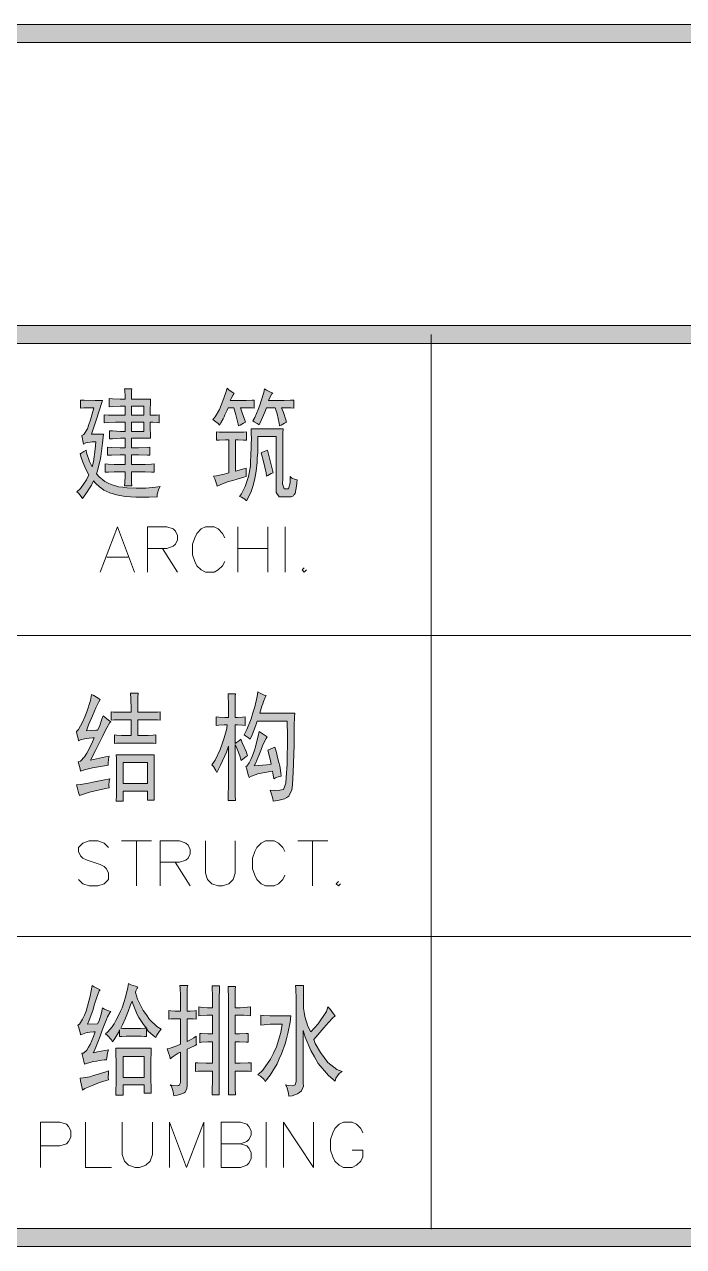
# Model space of a CAD drawing. Header units: millimetres. Extents: x 564 to 880, y 85 to 763.
# Drawn here: x 875.449 to 876.544, y 752.463 to 754.492 of the extents above; entities that cross this region are included whole.
import ezdxf

# ---------------------------------------------------------------- set-up
doc = ezdxf.new("R2010")
doc.units = ezdxf.units.MM

msp = doc.modelspace()

# ---------------------------------------------------------------- hatches: boundary and pattern name
h = msp.add_hatch(color=0)
h.dxf.hatch_style = 2
h.paths.add_polyline_path([(878.8734, 754.4916), (878.8734, 754.4616), (875.3864, 754.4616), (875.3864, 754.4916)])
h = msp.add_hatch(color=0)
h.dxf.hatch_style = 2
h.paths.add_polyline_path([(875.3763, 753.9621), (875.3763, 753.9918), (878.8734, 753.9918), (878.8734, 753.9621)])
h = msp.add_hatch(color=0)
h.dxf.hatch_style = 2
h.paths.add_polyline_path([(875.7975, 753.8798), (875.7957, 753.877), (875.7924, 753.8709), (875.7907, 753.8673), (875.8114, 753.8673), (875.8175, 753.8673), (875.8272, 753.8677), (875.8307, 753.868), (875.8307, 753.8548), (875.8279, 753.8551), (875.82, 753.8555), (875.815, 753.8555), (875.8078, 753.8555), (875.8107, 753.8469), (875.815, 753.8347), (875.8161, 753.8312), (875.8128, 753.8297), (875.8071, 753.8265), (875.8043, 753.8251), (875.8039, 753.8283), (875.8, 753.8437), (875.7967, 753.8555), (875.7874, 753.8555), (875.7857, 753.8512), (875.7821, 753.8437), (875.7806, 753.8401), (875.7789, 753.8369), (875.7753, 753.8301), (875.7731, 753.8265), (875.7706, 753.829), (875.7649, 753.8337), (875.762, 753.8358), (875.766, 753.8405), (875.7731, 753.8526), (875.776, 753.8598), (875.7785, 753.8669), (875.7835, 753.8809), (875.7857, 753.8877), (875.7892, 753.8848), (875.7953, 753.8809)])
h = msp.add_hatch(color=0)
h.dxf.hatch_style = 2
h.paths.add_polyline_path([(875.5785, 753.8673), (875.5774, 753.8641), (875.5685, 753.8362), (875.5606, 753.8115), (875.5803, 753.8115), (875.5785, 753.7965), (875.576, 753.7746), (875.5746, 753.7686), (875.5731, 753.7621), (875.5703, 753.7507), (875.5688, 753.7457), (875.5731, 753.7406), (875.5824, 753.7328), (875.5878, 753.7303), (875.5932, 753.7278), (875.6053, 753.7242), (875.6125, 753.7235), (875.6196, 753.7224), (875.6347, 753.7217), (875.6425, 753.7217), (875.6504, 753.722), (875.6665, 753.7235), (875.6744, 753.7245), (875.6722, 753.7206), (875.6697, 753.712), (875.6697, 753.7074), (875.6561, 753.7067), (875.634, 753.707), (875.625, 753.7077), (875.6164, 753.7081), (875.6021, 753.7106), (875.5964, 753.7124), (875.5907, 753.7142), (875.581, 753.7185), (875.5774, 753.7213), (875.5738, 753.7242), (875.567, 753.7303), (875.5635, 753.7338), (875.5602, 753.7267), (875.5509, 753.7124), (875.5452, 753.7049), (875.5434, 753.7081), (875.5388, 753.7135), (875.5359, 753.716), (875.542, 753.7213), (875.552, 753.7356), (875.556, 753.7442), (875.5534, 753.7489), (875.5492, 753.7575), (875.5474, 753.7614), (875.5459, 753.7653), (875.5427, 753.7743), (875.5413, 753.7793), (875.5427, 753.7796), (875.5477, 753.7825), (875.5513, 753.785), (875.552, 753.7804), (875.557, 753.7664), (875.5613, 753.7575), (875.5635, 753.7657), (875.5667, 753.7864), (875.5678, 753.799), (875.5613, 753.799), (875.5509, 753.7972), (875.547, 753.795), (875.5441, 753.8093), (875.5477, 753.8108), (875.5538, 753.8201), (875.556, 753.8276), (875.5585, 753.8355), (875.5624, 753.8494), (875.5642, 753.8555), (875.5585, 753.8555), (875.5474, 753.8551), (875.5424, 753.8548), (875.5424, 753.868), (875.5484, 753.8677), (875.5663, 753.8673)])
h = msp.add_hatch(color=0)
h.paths.add_polyline_path([(875.6161, 753.8698), (875.6161, 753.8748), (875.6157, 753.8834), (875.6153, 753.887), (875.6272, 753.887), (875.6268, 753.8834), (875.6268, 753.8748), (875.6268, 753.8698), (875.6583, 753.8698), (875.6583, 753.8648), (875.6579, 753.8516), (875.6579, 753.843), (875.6619, 753.843), (875.6694, 753.8433), (875.6726, 753.8437), (875.6726, 753.8304), (875.6697, 753.8308), (875.6622, 753.8312), (875.6579, 753.8312), (875.6579, 753.8226), (875.6583, 753.8093), (875.6583, 753.8047), (875.6268, 753.8047), (875.6268, 753.7889), (875.6382, 753.7889), (875.6533, 753.7893), (875.6572, 753.7897), (875.6572, 753.7764), (875.6536, 753.7768), (875.6382, 753.7771), (875.6268, 753.7771), (875.6268, 753.7614), (875.6443, 753.7614), (875.6497, 753.7614), (875.6601, 753.7618), (875.6647, 753.7621), (875.6647, 753.7482), (875.6601, 753.7485), (875.6497, 753.7489), (875.6443, 753.7489), (875.6268, 753.7489), (875.6268, 753.7421), (875.6268, 753.7306), (875.6272, 753.726), (875.6153, 753.726), (875.6157, 753.7306), (875.6161, 753.7421), (875.6161, 753.7489), (875.6025, 753.7489), (875.5982, 753.7489), (875.5885, 753.7485), (875.5831, 753.7482), (875.5831, 753.7621), (875.5882, 753.7618), (875.5982, 753.7614), (875.6032, 753.7614), (875.6161, 753.7614), (875.6161, 753.7771), (875.6078, 753.7771), (875.5935, 753.7768), (875.5871, 753.7764), (875.5871, 753.7897), (875.5935, 753.7893), (875.6082, 753.7889), (875.6161, 753.7889), (875.6161, 753.8047), (875.6085, 753.8047), (875.5953, 753.804), (875.5903, 753.8036), (875.5903, 753.8172), (875.5953, 753.8169), (875.6085, 753.8161), (875.6161, 753.8161), (875.6161, 753.8312), (875.6053, 753.8312), (875.6, 753.8312), (875.5885, 753.8308), (875.5817, 753.8304), (875.5817, 753.8437), (875.5885, 753.8433), (875.6, 753.843), (875.6053, 753.843), (875.6161, 753.843), (875.6161, 753.858), (875.6082, 753.858), (875.595, 753.8576), (875.5896, 753.8569), (875.5896, 753.8705), (875.595, 753.8702), (875.6082, 753.8698)])
h.paths.add_polyline_path([(875.6472, 753.8161), (875.6472, 753.8312), (875.6268, 753.8312), (875.6268, 753.8161)])
h.paths.add_polyline_path([(875.6472, 753.843), (875.6472, 753.858), (875.6268, 753.858), (875.6268, 753.843)])
h = msp.add_hatch(color=0)
h.dxf.hatch_style = 2
h.paths.add_polyline_path([(875.8386, 753.8272), (875.8357, 753.8294), (875.8307, 753.8322), (875.8286, 753.8337), (875.8314, 753.8394), (875.8372, 753.8526), (875.8397, 753.8598), (875.8422, 753.8669), (875.8465, 753.8805), (875.8479, 753.887), (875.8508, 753.8848), (875.8576, 753.8813), (875.8615, 753.8798), (875.8601, 753.8787), (875.8565, 753.8723), (875.8543, 753.8673), (875.8755, 753.8673), (875.8805, 753.8673), (875.8908, 753.8677), (875.8962, 753.868), (875.8962, 753.8548), (875.8919, 753.8551), (875.8819, 753.8555), (875.8762, 753.8555), (875.879, 753.8473), (875.8833, 753.8351), (875.8844, 753.8312), (875.8812, 753.8297), (875.8755, 753.8265), (875.8726, 753.8251), (875.8719, 753.8297), (875.8687, 753.8451), (875.8654, 753.8555), (875.8508, 753.8555), (875.8483, 753.8483), (875.8422, 753.8344)])
h = msp.add_hatch(color=0)
h.dxf.hatch_style = 2
h.paths.add_polyline_path([(875.8007, 753.8147), (875.805, 753.8147), (875.8136, 753.8151), (875.8179, 753.8154), (875.8179, 753.8015), (875.8128, 753.8018), (875.8039, 753.8022), (875.7996, 753.8022), (875.7996, 753.7503), (875.8171, 753.755), (875.8171, 753.7503), (875.8171, 753.7431), (875.8171, 753.741), (875.8132, 753.7399), (875.8021, 753.7367), (875.7953, 753.7346), (875.7882, 753.7328), (875.7753, 753.7281), (875.7692, 753.7253), (875.7681, 753.7292), (875.7653, 753.7374), (875.7631, 753.7417), (875.7681, 753.7424), (875.7806, 753.7453), (875.7885, 753.7471), (875.7885, 753.8022), (875.7828, 753.8022), (875.7724, 753.8018), (875.7678, 753.8015), (875.7678, 753.8154), (875.7724, 753.8151), (875.7817, 753.8147), (875.786, 753.8147)])
h = msp.add_hatch(color=0)
h.dxf.hatch_style = 2
h.paths.add_polyline_path([(875.8787, 753.8201), (875.8783, 753.8133), (875.878, 753.7993), (875.878, 753.7929), (875.878, 753.7378), (875.8776, 753.7292), (875.8805, 753.7206), (875.8833, 753.7206), (875.8855, 753.7206), (875.8876, 753.7206), (875.8901, 753.7306), (875.8901, 753.741), (875.8933, 753.7385), (875.8991, 753.736), (875.9019, 753.7356), (875.9009, 753.7253), (875.8984, 753.7131), (875.8969, 753.7113), (875.8959, 753.7092), (875.8919, 753.7074), (875.8891, 753.7074), (875.8769, 753.7074), (875.8719, 753.7074), (875.8672, 753.7145), (875.8672, 753.722), (875.8672, 753.8075), (875.8368, 753.8075), (875.8368, 753.7979), (875.8365, 753.7804), (875.8357, 753.7725), (875.8354, 753.7646), (875.834, 753.7503), (875.8329, 753.7442), (875.8318, 753.7378), (875.8289, 753.7263), (875.8272, 753.7213), (875.8257, 753.7163), (875.8207, 753.7059), (875.8179, 753.7009), (875.8153, 753.7034), (875.8093, 753.7067), (875.806, 753.7081), (875.8096, 753.7124), (875.8157, 753.7249), (875.8186, 753.7331), (875.8211, 753.7414), (875.8243, 753.7582), (875.8247, 753.7668), (875.825, 753.7753), (875.8257, 753.7904), (875.8257, 753.7965), (875.8261, 753.8025), (875.8257, 753.8143), (875.8257, 753.8201)])
h = msp.add_hatch(color=0)
h.dxf.hatch_style = 2
h.paths.add_polyline_path([(875.8622, 753.7471), (875.8586, 753.746), (875.8533, 753.7431), (875.8508, 753.7417), (875.8504, 753.7471), (875.8458, 753.7664), (875.8422, 753.7804), (875.8443, 753.7814), (875.8497, 753.7836), (875.8526, 753.785)])
h = msp.add_hatch(color=0)
h.dxf.hatch_style = 2
h.paths.add_polyline_path([(875.6261, 753.3499), (875.6261, 753.3564), (875.6257, 753.3721), (875.6254, 753.3814), (875.6379, 753.3814), (875.6375, 753.3743), (875.6372, 753.3585), (875.6372, 753.3499), (875.6543, 753.3499), (875.6597, 753.3499), (875.6701, 753.3503), (875.6747, 753.3507), (875.6747, 753.3367), (875.6701, 753.3371), (875.6601, 753.3374), (875.6547, 753.3374), (875.6372, 753.3374), (875.6372, 753.3113), (875.6508, 753.3113), (875.6547, 753.3113), (875.6629, 753.3117), (875.6672, 753.3124), (875.6672, 753.2981), (875.6636, 753.2984), (875.6551, 753.2988), (875.6501, 753.2988), (875.6161, 753.2988), (875.6111, 753.2988), (875.6021, 753.2984), (875.5985, 753.2981), (875.5985, 753.3124), (875.6021, 753.3117), (875.6103, 753.3113), (875.615, 753.3113), (875.6261, 753.3113), (875.6261, 753.3374), (875.6132, 753.3374), (875.6078, 753.3374), (875.5978, 753.3371), (875.5932, 753.3367), (875.5932, 753.3507), (875.5967, 753.3503), (875.6064, 753.3499), (875.6118, 753.3499)])
h = msp.add_hatch(color=0)
h.dxf.hatch_style = 2
h.paths.add_polyline_path([(875.8089, 753.2698), (875.8068, 753.2773), (875.8018, 753.2905), (875.7989, 753.2966), (875.7989, 753.2369), (875.7989, 753.2287), (875.7992, 753.2118), (875.7996, 753.2032), (875.7874, 753.2032), (875.7874, 753.2122), (875.7878, 753.229), (875.7878, 753.2369), (875.7878, 753.2934), (875.7846, 753.2837), (875.7749, 753.2619), (875.7685, 753.2501), (875.7667, 753.2533), (875.7628, 753.2598), (875.7602, 753.2626), (875.7656, 753.2705), (875.7742, 753.288), (875.7774, 753.2977), (875.781, 753.3074), (875.7849, 753.3227), (875.7857, 753.3288), (875.7806, 753.3288), (875.7717, 753.3285), (875.7674, 753.3278), (875.7674, 753.3421), (875.7717, 753.3417), (875.7821, 753.3414), (875.7878, 753.3414), (875.7878, 753.3592), (875.7878, 753.3653), (875.7874, 753.3757), (875.7874, 753.3804), (875.7996, 753.3804), (875.7992, 753.3764), (875.7989, 753.366), (875.7989, 753.3592), (875.7989, 753.3414), (875.8028, 753.3414), (875.8111, 753.3417), (875.8157, 753.3421), (875.8157, 753.3278), (875.8111, 753.3285), (875.8028, 753.3288), (875.7989, 753.3288), (875.7989, 753.2981), (875.8014, 753.2995), (875.806, 753.3031), (875.8086, 753.3052), (875.8114, 753.2981), (875.8171, 753.2845), (875.8196, 753.2777), (875.8171, 753.2762), (875.8118, 753.2723)])
h = msp.add_hatch(color=0)
h.dxf.hatch_style = 2
h.paths.add_polyline_path([(875.8504, 753.3775), (875.8486, 753.3746), (875.8461, 753.3678), (875.8447, 753.3639), (875.8433, 753.36), (875.8408, 753.3521), (875.8397, 753.3482), (875.898, 753.3482), (875.8976, 753.3424), (875.8969, 753.3278), (875.8969, 753.3192), (875.8969, 753.2952), (875.8955, 753.2505), (875.8944, 753.2297), (875.8933, 753.2211), (875.8883, 753.2104), (875.8848, 753.2083), (875.8812, 753.2061), (875.8697, 753.2032), (875.8622, 753.2022), (875.8615, 753.2068), (875.859, 753.2158), (875.8572, 753.2204), (875.8636, 753.2201), (875.873, 753.2204), (875.8762, 753.2211), (875.8794, 753.2219), (875.8833, 753.2322), (875.8837, 753.2415), (875.8851, 753.2637), (875.8858, 753.3102), (875.8855, 753.3349), (875.8354, 753.3349), (875.8329, 753.327), (875.8272, 753.3124), (875.8239, 753.3052), (875.8214, 753.3074), (875.8164, 753.3109), (875.8139, 753.3124), (875.8182, 753.321), (875.8257, 753.3392), (875.8286, 753.3492), (875.8314, 753.3589), (875.8354, 753.3761), (875.8368, 753.3836), (875.8404, 753.3814), (875.8472, 753.3782)])
h = msp.add_hatch(color=0)
h.dxf.hatch_style = 2
h.paths.add_polyline_path([(875.5749, 753.371), (875.5724, 753.3671), (875.5674, 753.3571), (875.5649, 753.3507), (875.562, 753.3442), (875.5556, 753.3288), (875.552, 753.3192), (875.5585, 753.3195), (875.5678, 753.3202), (875.5706, 753.3202), (875.5735, 753.3263), (875.5778, 753.3385), (875.5796, 753.3442), (875.5824, 753.3417), (875.5889, 753.3367), (875.5924, 753.3342), (875.591, 753.3328), (875.586, 753.3238), (875.5821, 753.317), (875.5785, 753.3099), (875.567, 753.2866), (875.5588, 753.2705), (875.5685, 753.2727), (875.5839, 753.2759), (875.5896, 753.277), (875.5885, 753.2727), (875.5878, 753.2651), (875.5878, 753.2619), (875.5853, 753.2616), (875.5756, 753.2601), (875.5688, 753.2587), (875.562, 753.2576), (875.5488, 753.2541), (875.5424, 753.2519), (875.5413, 753.2558), (875.5391, 753.2637), (875.5384, 753.2676), (875.542, 753.2687), (875.5488, 753.2759), (875.5524, 753.282), (875.556, 753.288), (875.562, 753.3009), (875.5649, 753.3074), (875.5628, 753.3074), (875.5567, 753.307), (875.5527, 753.3063), (875.5488, 753.3056), (875.542, 753.3041), (875.5388, 753.3027), (875.5381, 753.3066), (875.5363, 753.3142), (875.5356, 753.3177), (875.5388, 753.3213), (875.5456, 753.3335), (875.5492, 753.3421), (875.5527, 753.3507), (875.5588, 753.3696), (875.5606, 753.3796), (875.5642, 753.3775), (875.5713, 753.3732)])
h = msp.add_hatch(color=0)
h.dxf.hatch_style = 2
h.paths.add_polyline_path([(875.8608, 753.2519), (875.8576, 753.2515), (875.8483, 753.2498), (875.8422, 753.2487), (875.8365, 753.2476), (875.8261, 753.244), (875.8221, 753.2415), (875.8207, 753.2462), (875.8182, 753.2555), (875.8168, 753.2598), (875.8186, 753.2605), (875.8225, 753.2662), (875.825, 753.2716), (875.8272, 753.2766), (875.8311, 753.287), (875.8325, 753.2923), (875.834, 753.2973), (875.8372, 753.3102), (875.8386, 753.3177), (875.8422, 753.3156), (875.8486, 753.3113), (875.8522, 753.3092), (875.8504, 753.3066), (875.845, 753.2956), (875.8418, 753.2866), (875.8382, 753.278), (875.8329, 753.2651), (875.8307, 753.2612), (875.8372, 753.2616), (875.8515, 753.2626), (875.859, 753.2637), (875.8579, 753.2691), (875.8551, 753.2809), (875.8533, 753.287), (875.8651, 753.292), (875.8669, 753.2852), (875.8701, 753.2727), (875.8715, 753.2666), (875.873, 753.2609), (875.8751, 753.2494), (875.8755, 753.244), (875.8722, 753.2433), (875.8662, 753.2408), (875.8633, 753.2394), (875.8626, 753.2426), (875.8615, 753.249)])
h = msp.add_hatch(color=0)
h.paths.add_polyline_path([(875.6647, 753.2791), (875.6647, 753.2741), (875.6644, 753.2626), (875.6644, 753.2566), (875.6644, 753.2297), (875.6644, 753.2222), (875.6647, 753.2093), (875.6647, 753.204), (875.6533, 753.204), (875.6533, 753.219), (875.6132, 753.219), (875.6132, 753.2022), (875.6014, 753.2022), (875.6017, 753.2125), (875.6017, 753.2258), (875.6017, 753.229), (875.6017, 753.258), (875.6017, 753.2626), (875.6017, 753.2734), (875.6014, 753.2791)])
h.paths.add_polyline_path([(875.6533, 753.2315), (875.6533, 753.2666), (875.6132, 753.2666), (875.6132, 753.2315)])
h = msp.add_hatch(color=0)
h.dxf.hatch_style = 2
h.paths.add_polyline_path([(875.5907, 753.2394), (875.5899, 753.2358), (875.5892, 753.2283), (875.5896, 753.2244), (875.5839, 753.2233), (875.5713, 753.2204), (875.5642, 753.219), (875.557, 753.2172), (875.5452, 753.2136), (875.5402, 753.2118), (875.5388, 753.2168), (875.5366, 753.2258), (875.5356, 753.2297), (875.5416, 753.2301), (875.5527, 753.2315), (875.5577, 753.2326), (875.5628, 753.2337), (875.5792, 753.2369)])
h = msp.add_hatch(color=0)
h.dxf.hatch_style = 2
h.paths.add_polyline_path([(875.5749, 752.8891), (875.5731, 752.8873), (875.5685, 752.8752), (875.5653, 752.8651), (875.5624, 752.8551), (875.5567, 752.8387), (875.5538, 752.8319), (875.5706, 752.8326), (875.5731, 752.8376), (875.5771, 752.8512), (875.5789, 752.8594), (875.5821, 752.8573), (875.5889, 752.8544), (875.5924, 752.853), (875.5907, 752.8508), (875.5871, 752.8444), (875.5853, 752.8401), (875.5835, 752.8362), (875.5781, 752.8222), (875.5746, 752.8122), (875.571, 752.8025), (875.5653, 752.7886), (875.5631, 752.7846), (875.5703, 752.7861), (875.5828, 752.7882), (875.5885, 752.7896), (875.5871, 752.7846), (875.5856, 752.7764), (875.5853, 752.7728), (875.5817, 752.7728), (875.5735, 752.7721), (875.5685, 752.771), (875.5638, 752.77), (875.5538, 752.7675), (875.5488, 752.766), (875.5477, 752.7707), (875.5452, 752.7796), (875.5441, 752.7839), (875.547, 752.7839), (875.5527, 752.7889), (875.5552, 752.7939), (875.5581, 752.7986), (875.5635, 752.8115), (875.5667, 752.8193), (875.5635, 752.8193), (875.5574, 752.8186), (875.5542, 752.8183), (875.5509, 752.8176), (875.5452, 752.8158), (875.5424, 752.8147), (875.5416, 752.8183), (875.5391, 752.8261), (875.5377, 752.8304), (875.5402, 752.8319), (875.5456, 752.8405), (875.5488, 752.8472), (875.5517, 752.854), (875.5581, 752.8787), (875.5613, 752.8963), (875.5649, 752.8941), (875.5717, 752.8909)])
h = msp.add_hatch(color=0)
h.paths.add_polyline_path([(875.6372, 752.8938), (875.6361, 752.892), (875.634, 752.8873), (875.6332, 752.8845), (875.6368, 752.8734), (875.6461, 752.8551), (875.6515, 752.8476), (875.6565, 752.8401), (875.669, 752.8283), (875.6762, 752.824), (875.6733, 752.8208), (875.669, 752.814), (875.6672, 752.81), (875.6626, 752.8133), (875.6547, 752.8208), (875.6518, 752.8247), (875.6518, 752.8115), (875.6486, 752.8118), (875.6429, 752.8122), (875.64, 752.8122), (875.6214, 752.8122), (875.6178, 752.8122), (875.6107, 752.8118), (875.6071, 752.8115), (875.6071, 752.8226), (875.605, 752.8183), (875.5989, 752.8083), (875.595, 752.8029), (875.5928, 752.8068), (875.5871, 752.8133), (875.5835, 752.8161), (875.5874, 752.8193), (875.5946, 752.8276), (875.5978, 752.8329), (875.601, 752.8383), (875.6064, 752.8487), (875.6085, 752.8537), (875.6111, 752.8591), (875.6146, 752.8698), (875.6164, 752.8755), (875.6178, 752.8812), (875.6207, 752.893), (875.6218, 752.8995), (875.6257, 752.8977), (875.6332, 752.8952)])
h.paths.add_polyline_path([(875.6515, 752.8254), (875.6465, 752.8315), (875.639, 752.843), (875.6365, 752.8483), (875.634, 752.8537), (875.6297, 752.8648), (875.6279, 752.8701), (875.6254, 752.8644), (875.6211, 752.853), (875.6189, 752.8476), (875.6168, 752.8422), (875.6118, 752.8311), (875.6089, 752.8254), (875.6118, 752.8251), (875.6178, 752.8247), (875.6214, 752.8247), (875.639, 752.8247), (875.6418, 752.8251), (875.6483, 752.8254)])
h = msp.add_hatch(color=0)
h.dxf.hatch_style = 2
h.paths.add_polyline_path([(875.6862, 752.7911), (875.6912, 752.7922), (875.7023, 752.7961), (875.708, 752.7989), (875.708, 752.8412), (875.703, 752.8412), (875.6994, 752.8412), (875.6926, 752.8408), (875.689, 752.8405), (875.689, 752.8548), (875.6919, 752.8544), (875.6991, 752.8537), (875.703, 752.8537), (875.708, 752.8537), (875.708, 752.8752), (875.708, 752.8805), (875.7077, 752.8913), (875.7073, 752.8963), (875.7202, 752.8963), (875.7195, 752.892), (875.7191, 752.8812), (875.7191, 752.8752), (875.7191, 752.8537), (875.7245, 752.8537), (875.732, 752.8544), (875.7345, 752.8548), (875.7345, 752.8405), (875.7295, 752.8408), (875.722, 752.8412), (875.7191, 752.8412), (875.7191, 752.8036), (875.7227, 752.805), (875.7306, 752.8093), (875.7345, 752.8122), (875.7345, 752.8075), (875.7345, 752.8004), (875.7348, 752.7982), (875.7323, 752.7968), (875.7245, 752.7929), (875.7191, 752.7904), (875.7191, 752.7306), (875.7187, 752.7256), (875.7162, 752.7192), (875.7141, 752.7181), (875.7119, 752.717), (875.7034, 752.7145), (875.6973, 752.7134), (875.6962, 752.7199), (875.693, 752.7292), (875.6912, 752.7313), (875.6962, 752.7306), (875.703, 752.7299), (875.7044, 752.7303), (875.7059, 752.7306), (875.7077, 752.7335), (875.708, 752.736), (875.708, 752.7857), (875.7044, 752.7839), (875.6962, 752.7786), (875.6912, 752.7746), (875.6905, 752.7782), (875.688, 752.7864)])
h = msp.add_hatch(color=0)
h.dxf.hatch_style = 2
h.paths.add_polyline_path([(875.7613, 752.8701), (875.7613, 752.8795), (875.761, 752.892), (875.761, 752.8956), (875.7731, 752.8956), (875.7728, 752.8898), (875.7724, 752.8759), (875.7724, 752.8673), (875.7724, 752.7149), (875.761, 752.7149), (875.761, 752.7235), (875.7613, 752.7374), (875.7613, 752.7424), (875.7613, 752.7542), (875.752, 752.7542), (875.7377, 752.7539), (875.7331, 752.7535), (875.7331, 752.7682), (875.737, 752.7678), (875.7509, 752.7675), (875.7613, 752.7675), (875.7613, 752.8029), (875.7538, 752.8029), (875.7431, 752.8022), (875.7402, 752.8011), (875.7402, 752.8168), (875.7427, 752.8165), (875.7535, 752.8161), (875.7613, 752.8161), (875.7613, 752.8469), (875.7527, 752.8469), (875.7413, 752.8465), (875.7384, 752.8458), (875.7384, 752.8608), (875.7416, 752.8601), (875.7531, 752.8594), (875.7613, 752.8594)])
h = msp.add_hatch(color=0)
h.dxf.hatch_style = 2
h.paths.add_polyline_path([(875.7996, 752.8945), (875.7992, 752.8895), (875.7989, 752.8766), (875.7989, 752.8687), (875.7989, 752.8594), (875.8071, 752.8594), (875.8196, 752.8601), (875.8243, 752.8608), (875.8243, 752.8458), (875.82, 752.8465), (875.8132, 752.8469), (875.8107, 752.8469), (875.7989, 752.8469), (875.7989, 752.8161), (875.806, 752.8161), (875.8171, 752.8165), (875.8207, 752.8168), (875.8207, 752.8022), (875.8171, 752.8025), (875.806, 752.8029), (875.7989, 752.8029), (875.7989, 752.7675), (875.8075, 752.7675), (875.8207, 752.7678), (875.8257, 752.7682), (875.8257, 752.7535), (875.8221, 752.7539), (875.8089, 752.7542), (875.7989, 752.7542), (875.7989, 752.7424), (875.7989, 752.7392), (875.7992, 752.7256), (875.7996, 752.7149), (875.7878, 752.7149), (875.7878, 752.8687), (875.7878, 752.8773), (875.7874, 752.8902), (875.7874, 752.8945)])
h = msp.add_hatch(color=0)
h.dxf.hatch_style = 2
h.paths.add_polyline_path([(875.9127, 752.8963), (875.9127, 752.8902), (875.9127, 752.8798), (875.9123, 752.8752), (875.9123, 752.8701), (875.9127, 752.8587), (875.9134, 752.8519), (875.9145, 752.8451), (875.9198, 752.8286), (875.9245, 752.8193), (875.9366, 752.8326), (875.9509, 752.8533), (875.9531, 752.8608), (875.9567, 752.8569), (875.9624, 752.8494), (875.9649, 752.8458), (875.9613, 752.8426), (875.9538, 752.8347), (875.9499, 752.8304), (875.9463, 752.8261), (875.9363, 752.8143), (875.9298, 752.8068), (875.932, 752.8), (875.9406, 752.785), (875.9467, 752.7768), (875.9531, 752.7685), (875.9681, 752.7571), (875.9767, 752.7535), (875.9717, 752.7503), (875.966, 752.7424), (875.9649, 752.7378), (875.9538, 752.7467), (875.9366, 752.7667), (875.9306, 752.7778), (875.9245, 752.7886), (875.9152, 752.8108), (875.912, 752.8215), (875.912, 752.7345), (875.9123, 752.7292), (875.9094, 752.7213), (875.9059, 752.7188), (875.9026, 752.7167), (875.8937, 752.7134), (875.888, 752.7127), (875.8876, 752.717), (875.8851, 752.7263), (875.8826, 752.7313), (875.8873, 752.7303), (875.8941, 752.7299), (875.8962, 752.7306), (875.8984, 752.7313), (875.9001, 752.7367), (875.9001, 752.741), (875.9001, 752.8648), (875.9001, 752.8748), (875.8998, 752.8902), (875.8991, 752.8963)])
h = msp.add_hatch(color=0)
h.dxf.hatch_style = 2
h.paths.add_polyline_path([(875.8916, 752.8458), (875.8901, 752.8354), (875.8862, 752.8165), (875.884, 752.8079), (875.8819, 752.7997), (875.8762, 752.7828), (875.8722, 752.7746), (875.8687, 752.7664), (875.8572, 752.7474), (875.849, 752.7371), (875.8472, 752.7403), (875.8408, 752.746), (875.8368, 752.7478), (875.845, 752.7557), (875.8579, 752.7739), (875.8629, 752.7839), (875.8679, 752.7943), (875.8751, 752.8183), (875.8772, 752.8319), (875.8615, 752.8319), (875.8572, 752.8319), (875.8472, 752.8311), (875.8415, 752.8304), (875.8415, 752.8469), (875.8468, 752.8465), (875.8565, 752.8458), (875.8608, 752.8458)])
h = msp.add_hatch(color=0)
h.paths.add_polyline_path([(875.6479, 752.7174), (875.6479, 752.7313), (875.6132, 752.7313), (875.6132, 752.7142), (875.6007, 752.7142), (875.601, 752.7188), (875.6014, 752.7378), (875.6014, 752.7517), (875.6014, 752.766), (875.601, 752.7864), (875.6007, 752.7925), (875.6597, 752.7925), (875.6594, 752.7875), (875.659, 752.7696), (875.659, 752.7564), (875.659, 752.7435), (875.6594, 752.7238), (875.6597, 752.7174)])
h.paths.add_polyline_path([(875.6479, 752.7438), (875.6479, 752.7786), (875.6132, 752.7786), (875.6132, 752.7438)])
h = msp.add_hatch(color=0)
h.dxf.hatch_style = 2
h.paths.add_polyline_path([(875.5413, 752.7424), (875.5463, 752.7428), (875.5574, 752.7449), (875.5635, 752.7467), (875.5699, 752.7485), (875.5824, 752.7524), (875.5889, 752.7549), (875.5885, 752.751), (875.5882, 752.7435), (875.5885, 752.7399), (875.5846, 752.7388), (875.5738, 752.7353), (875.567, 752.7328), (875.5602, 752.7299), (875.5495, 752.7252), (875.5452, 752.7227), (875.5445, 752.7281), (875.5424, 752.7381)])
h = msp.add_hatch(color=0)
h.dxf.hatch_style = 2
h.paths.add_polyline_path([(875.3864, 752.463), (875.3864, 752.493), (878.8734, 752.493), (878.8734, 752.463)])

# ---------------------------------------------------------------- linework, layer by layer
at = {"color": 0, "lineweight": 0}
for points in [[(878.8734, 754.4916), (878.8734, 754.4616), (875.3864, 754.4616), (875.3864, 754.4916)], [(875.3763, 753.9621), (875.3763, 753.9918), (878.8734, 753.9918), (878.8734, 753.9621)], [(875.7975, 753.8798), (875.7957, 753.877), (875.7924, 753.8709), (875.7907, 753.8673), (875.8114, 753.8673), (875.8175, 753.8673), (875.8272, 753.8677), (875.8307, 753.868), (875.8307, 753.8548), (875.8279, 753.8551), (875.82, 753.8555), (875.815, 753.8555), (875.8078, 753.8555), (875.8107, 753.8469), (875.815, 753.8347), (875.8161, 753.8312), (875.8128, 753.8297), (875.8071, 753.8265), (875.8043, 753.8251), (875.8039, 753.8283), (875.8, 753.8437), (875.7967, 753.8555), (875.7874, 753.8555), (875.7857, 753.8512), (875.7821, 753.8437), (875.7806, 753.8401), (875.7789, 753.8369), (875.7753, 753.8301), (875.7731, 753.8265), (875.7706, 753.829), (875.7649, 753.8337), (875.762, 753.8358), (875.766, 753.8405), (875.7731, 753.8526), (875.776, 753.8598), (875.7785, 753.8669), (875.7835, 753.8809), (875.7857, 753.8877), (875.7892, 753.8848), (875.7953, 753.8809)], [(875.5785, 753.8673), (875.5774, 753.8641), (875.5685, 753.8362), (875.5606, 753.8115), (875.5803, 753.8115), (875.5785, 753.7965), (875.576, 753.7746), (875.5746, 753.7686), (875.5731, 753.7621), (875.5703, 753.7507), (875.5688, 753.7457), (875.5731, 753.7406), (875.5824, 753.7328), (875.5878, 753.7303), (875.5932, 753.7278), (875.6053, 753.7242), (875.6125, 753.7235), (875.6196, 753.7224), (875.6347, 753.7217), (875.6425, 753.7217), (875.6504, 753.722), (875.6665, 753.7235), (875.6744, 753.7245), (875.6722, 753.7206), (875.6697, 753.712), (875.6697, 753.7074), (875.6561, 753.7067), (875.634, 753.707), (875.625, 753.7077), (875.6164, 753.7081), (875.6021, 753.7106), (875.5964, 753.7124), (875.5907, 753.7142), (875.581, 753.7185), (875.5774, 753.7213), (875.5738, 753.7242), (875.567, 753.7303), (875.5635, 753.7338), (875.5602, 753.7267), (875.5509, 753.7124), (875.5452, 753.7049), (875.5434, 753.7081), (875.5388, 753.7135), (875.5359, 753.716), (875.542, 753.7213), (875.552, 753.7356), (875.556, 753.7442), (875.5534, 753.7489), (875.5492, 753.7575), (875.5474, 753.7614), (875.5459, 753.7653), (875.5427, 753.7743), (875.5413, 753.7793), (875.5427, 753.7796), (875.5477, 753.7825), (875.5513, 753.785), (875.552, 753.7804), (875.557, 753.7664), (875.5613, 753.7575), (875.5635, 753.7657), (875.5667, 753.7864), (875.5678, 753.799), (875.5613, 753.799), (875.5509, 753.7972), (875.547, 753.795), (875.5441, 753.8093), (875.5477, 753.8108), (875.5538, 753.8201), (875.556, 753.8276), (875.5585, 753.8355), (875.5624, 753.8494), (875.5642, 753.8555), (875.5585, 753.8555), (875.5474, 753.8551), (875.5424, 753.8548), (875.5424, 753.868), (875.5484, 753.8677), (875.5663, 753.8673)], [(875.6161, 753.8698), (875.6161, 753.8748), (875.6157, 753.8834), (875.6153, 753.887), (875.6272, 753.887), (875.6268, 753.8834), (875.6268, 753.8748), (875.6268, 753.8698), (875.6583, 753.8698), (875.6583, 753.8648), (875.6579, 753.8516), (875.6579, 753.843), (875.6619, 753.843), (875.6694, 753.8433), (875.6726, 753.8437), (875.6726, 753.8304), (875.6697, 753.8308), (875.6622, 753.8312), (875.6579, 753.8312), (875.6579, 753.8226), (875.6583, 753.8093), (875.6583, 753.8047), (875.6268, 753.8047), (875.6268, 753.7889), (875.6382, 753.7889), (875.6533, 753.7893), (875.6572, 753.7897), (875.6572, 753.7764), (875.6536, 753.7768), (875.6382, 753.7771), (875.6268, 753.7771), (875.6268, 753.7614), (875.6443, 753.7614), (875.6497, 753.7614), (875.6601, 753.7618), (875.6647, 753.7621), (875.6647, 753.7482), (875.6601, 753.7485), (875.6497, 753.7489), (875.6443, 753.7489), (875.6268, 753.7489), (875.6268, 753.7421), (875.6268, 753.7306), (875.6272, 753.726), (875.6153, 753.726), (875.6157, 753.7306), (875.6161, 753.7421), (875.6161, 753.7489), (875.6025, 753.7489), (875.5982, 753.7489), (875.5885, 753.7485), (875.5831, 753.7482), (875.5831, 753.7621), (875.5882, 753.7618), (875.5982, 753.7614), (875.6032, 753.7614), (875.6161, 753.7614), (875.6161, 753.7771), (875.6078, 753.7771), (875.5935, 753.7768), (875.5871, 753.7764), (875.5871, 753.7897), (875.5935, 753.7893), (875.6082, 753.7889), (875.6161, 753.7889), (875.6161, 753.8047), (875.6085, 753.8047), (875.5953, 753.804), (875.5903, 753.8036), (875.5903, 753.8172), (875.5953, 753.8169), (875.6085, 753.8161), (875.6161, 753.8161), (875.6161, 753.8312), (875.6053, 753.8312), (875.6, 753.8312), (875.5885, 753.8308), (875.5817, 753.8304), (875.5817, 753.8437), (875.5885, 753.8433), (875.6, 753.843), (875.6053, 753.843), (875.6161, 753.843), (875.6161, 753.858), (875.6082, 753.858), (875.595, 753.8576), (875.5896, 753.8569), (875.5896, 753.8705), (875.595, 753.8702), (875.6082, 753.8698)], [(875.8386, 753.8272), (875.8357, 753.8294), (875.8307, 753.8322), (875.8286, 753.8337), (875.8314, 753.8394), (875.8372, 753.8526), (875.8397, 753.8598), (875.8422, 753.8669), (875.8465, 753.8805), (875.8479, 753.887), (875.8508, 753.8848), (875.8576, 753.8813), (875.8615, 753.8798), (875.8601, 753.8787), (875.8565, 753.8723), (875.8543, 753.8673), (875.8755, 753.8673), (875.8805, 753.8673), (875.8908, 753.8677), (875.8962, 753.868), (875.8962, 753.8548), (875.8919, 753.8551), (875.8819, 753.8555), (875.8762, 753.8555), (875.879, 753.8473), (875.8833, 753.8351), (875.8844, 753.8312), (875.8812, 753.8297), (875.8755, 753.8265), (875.8726, 753.8251), (875.8719, 753.8297), (875.8687, 753.8451), (875.8654, 753.8555), (875.8508, 753.8555), (875.8483, 753.8483), (875.8422, 753.8344)], [(875.6472, 753.843), (875.6472, 753.858), (875.6268, 753.858), (875.6268, 753.843)], [(875.6472, 753.8161), (875.6472, 753.8312), (875.6268, 753.8312), (875.6268, 753.8161)], [(875.8007, 753.8147), (875.805, 753.8147), (875.8136, 753.8151), (875.8179, 753.8154), (875.8179, 753.8015), (875.8128, 753.8018), (875.8039, 753.8022), (875.7996, 753.8022), (875.7996, 753.7503), (875.8171, 753.755), (875.8171, 753.7503), (875.8171, 753.7431), (875.8171, 753.741), (875.8132, 753.7399), (875.8021, 753.7367), (875.7953, 753.7346), (875.7882, 753.7328), (875.7753, 753.7281), (875.7692, 753.7253), (875.7681, 753.7292), (875.7653, 753.7374), (875.7631, 753.7417), (875.7681, 753.7424), (875.7806, 753.7453), (875.7885, 753.7471), (875.7885, 753.8022), (875.7828, 753.8022), (875.7724, 753.8018), (875.7678, 753.8015), (875.7678, 753.8154), (875.7724, 753.8151), (875.7817, 753.8147), (875.786, 753.8147)], [(875.8787, 753.8201), (875.8783, 753.8133), (875.878, 753.7993), (875.878, 753.7929), (875.878, 753.7378), (875.8776, 753.7292), (875.8805, 753.7206), (875.8833, 753.7206), (875.8855, 753.7206), (875.8876, 753.7206), (875.8901, 753.7306), (875.8901, 753.741), (875.8933, 753.7385), (875.8991, 753.736), (875.9019, 753.7356), (875.9009, 753.7253), (875.8984, 753.7131), (875.8969, 753.7113), (875.8959, 753.7092), (875.8919, 753.7074), (875.8891, 753.7074), (875.8769, 753.7074), (875.8719, 753.7074), (875.8672, 753.7145), (875.8672, 753.722), (875.8672, 753.8075), (875.8368, 753.8075), (875.8368, 753.7979), (875.8365, 753.7804), (875.8357, 753.7725), (875.8354, 753.7646), (875.834, 753.7503), (875.8329, 753.7442), (875.8318, 753.7378), (875.8289, 753.7263), (875.8272, 753.7213), (875.8257, 753.7163), (875.8207, 753.7059), (875.8179, 753.7009), (875.8153, 753.7034), (875.8093, 753.7067), (875.806, 753.7081), (875.8096, 753.7124), (875.8157, 753.7249), (875.8186, 753.7331), (875.8211, 753.7414), (875.8243, 753.7582), (875.8247, 753.7668), (875.825, 753.7753), (875.8257, 753.7904), (875.8257, 753.7965), (875.8261, 753.8025), (875.8257, 753.8143), (875.8257, 753.8201)], [(875.8622, 753.7471), (875.8586, 753.746), (875.8533, 753.7431), (875.8508, 753.7417), (875.8504, 753.7471), (875.8458, 753.7664), (875.8422, 753.7804), (875.8443, 753.7814), (875.8497, 753.7836), (875.8526, 753.785)], [(875.6261, 753.3499), (875.6261, 753.3564), (875.6257, 753.3721), (875.6254, 753.3814), (875.6379, 753.3814), (875.6375, 753.3743), (875.6372, 753.3585), (875.6372, 753.3499), (875.6543, 753.3499), (875.6597, 753.3499), (875.6701, 753.3503), (875.6747, 753.3507), (875.6747, 753.3367), (875.6701, 753.3371), (875.6601, 753.3374), (875.6547, 753.3374), (875.6372, 753.3374), (875.6372, 753.3113), (875.6508, 753.3113), (875.6547, 753.3113), (875.6629, 753.3117), (875.6672, 753.3124), (875.6672, 753.2981), (875.6636, 753.2984), (875.6551, 753.2988), (875.6501, 753.2988), (875.6161, 753.2988), (875.6111, 753.2988), (875.6021, 753.2984), (875.5985, 753.2981), (875.5985, 753.3124), (875.6021, 753.3117), (875.6103, 753.3113), (875.615, 753.3113), (875.6261, 753.3113), (875.6261, 753.3374), (875.6132, 753.3374), (875.6078, 753.3374), (875.5978, 753.3371), (875.5932, 753.3367), (875.5932, 753.3507), (875.5967, 753.3503), (875.6064, 753.3499), (875.6118, 753.3499)], [(875.8089, 753.2698), (875.8068, 753.2773), (875.8018, 753.2905), (875.7989, 753.2966), (875.7989, 753.2369), (875.7989, 753.2287), (875.7992, 753.2118), (875.7996, 753.2032), (875.7874, 753.2032), (875.7874, 753.2122), (875.7878, 753.229), (875.7878, 753.2369), (875.7878, 753.2934), (875.7846, 753.2837), (875.7749, 753.2619), (875.7685, 753.2501), (875.7667, 753.2533), (875.7628, 753.2598), (875.7602, 753.2626), (875.7656, 753.2705), (875.7742, 753.288), (875.7774, 753.2977), (875.781, 753.3074), (875.7849, 753.3227), (875.7857, 753.3288), (875.7806, 753.3288), (875.7717, 753.3285), (875.7674, 753.3278), (875.7674, 753.3421), (875.7717, 753.3417), (875.7821, 753.3414), (875.7878, 753.3414), (875.7878, 753.3592), (875.7878, 753.3653), (875.7874, 753.3757), (875.7874, 753.3804), (875.7996, 753.3804), (875.7992, 753.3764), (875.7989, 753.366), (875.7989, 753.3592), (875.7989, 753.3414), (875.8028, 753.3414), (875.8111, 753.3417), (875.8157, 753.3421), (875.8157, 753.3278), (875.8111, 753.3285), (875.8028, 753.3288), (875.7989, 753.3288), (875.7989, 753.2981), (875.8014, 753.2995), (875.806, 753.3031), (875.8086, 753.3052), (875.8114, 753.2981), (875.8171, 753.2845), (875.8196, 753.2777), (875.8171, 753.2762), (875.8118, 753.2723)], [(875.8504, 753.3775), (875.8486, 753.3746), (875.8461, 753.3678), (875.8447, 753.3639), (875.8433, 753.36), (875.8408, 753.3521), (875.8397, 753.3482), (875.898, 753.3482), (875.8976, 753.3424), (875.8969, 753.3278), (875.8969, 753.3192), (875.8969, 753.2952), (875.8955, 753.2505), (875.8944, 753.2297), (875.8933, 753.2211), (875.8883, 753.2104), (875.8848, 753.2083), (875.8812, 753.2061), (875.8697, 753.2032), (875.8622, 753.2022), (875.8615, 753.2068), (875.859, 753.2158), (875.8572, 753.2204), (875.8636, 753.2201), (875.873, 753.2204), (875.8762, 753.2211), (875.8794, 753.2219), (875.8833, 753.2322), (875.8837, 753.2415), (875.8851, 753.2637), (875.8858, 753.3102), (875.8855, 753.3349), (875.8354, 753.3349), (875.8329, 753.327), (875.8272, 753.3124), (875.8239, 753.3052), (875.8214, 753.3074), (875.8164, 753.3109), (875.8139, 753.3124), (875.8182, 753.321), (875.8257, 753.3392), (875.8286, 753.3492), (875.8314, 753.3589), (875.8354, 753.3761), (875.8368, 753.3836), (875.8404, 753.3814), (875.8472, 753.3782)], [(875.5749, 753.371), (875.5724, 753.3671), (875.5674, 753.3571), (875.5649, 753.3507), (875.562, 753.3442), (875.5556, 753.3288), (875.552, 753.3192), (875.5585, 753.3195), (875.5678, 753.3202), (875.5706, 753.3202), (875.5735, 753.3263), (875.5778, 753.3385), (875.5796, 753.3442), (875.5824, 753.3417), (875.5889, 753.3367), (875.5924, 753.3342), (875.591, 753.3328), (875.586, 753.3238), (875.5821, 753.317), (875.5785, 753.3099), (875.567, 753.2866), (875.5588, 753.2705), (875.5685, 753.2727), (875.5839, 753.2759), (875.5896, 753.277), (875.5885, 753.2727), (875.5878, 753.2651), (875.5878, 753.2619), (875.5853, 753.2616), (875.5756, 753.2601), (875.5688, 753.2587), (875.562, 753.2576), (875.5488, 753.2541), (875.5424, 753.2519), (875.5413, 753.2558), (875.5391, 753.2637), (875.5384, 753.2676), (875.542, 753.2687), (875.5488, 753.2759), (875.5524, 753.282), (875.556, 753.288), (875.562, 753.3009), (875.5649, 753.3074), (875.5628, 753.3074), (875.5567, 753.307), (875.5527, 753.3063), (875.5488, 753.3056), (875.542, 753.3041), (875.5388, 753.3027), (875.5381, 753.3066), (875.5363, 753.3142), (875.5356, 753.3177), (875.5388, 753.3213), (875.5456, 753.3335), (875.5492, 753.3421), (875.5527, 753.3507), (875.5588, 753.3696), (875.5606, 753.3796), (875.5642, 753.3775), (875.5713, 753.3732)], [(875.8608, 753.2519), (875.8576, 753.2515), (875.8483, 753.2498), (875.8422, 753.2487), (875.8365, 753.2476), (875.8261, 753.244), (875.8221, 753.2415), (875.8207, 753.2462), (875.8182, 753.2555), (875.8168, 753.2598), (875.8186, 753.2605), (875.8225, 753.2662), (875.825, 753.2716), (875.8272, 753.2766), (875.8311, 753.287), (875.8325, 753.2923), (875.834, 753.2973), (875.8372, 753.3102), (875.8386, 753.3177), (875.8422, 753.3156), (875.8486, 753.3113), (875.8522, 753.3092), (875.8504, 753.3066), (875.845, 753.2956), (875.8418, 753.2866), (875.8382, 753.278), (875.8329, 753.2651), (875.8307, 753.2612), (875.8372, 753.2616), (875.8515, 753.2626), (875.859, 753.2637), (875.8579, 753.2691), (875.8551, 753.2809), (875.8533, 753.287), (875.8651, 753.292), (875.8669, 753.2852), (875.8701, 753.2727), (875.8715, 753.2666), (875.873, 753.2609), (875.8751, 753.2494), (875.8755, 753.244), (875.8722, 753.2433), (875.8662, 753.2408), (875.8633, 753.2394), (875.8626, 753.2426), (875.8615, 753.249)], [(875.6647, 753.2791), (875.6647, 753.2741), (875.6644, 753.2626), (875.6644, 753.2566), (875.6644, 753.2297), (875.6644, 753.2222), (875.6647, 753.2093), (875.6647, 753.204), (875.6533, 753.204), (875.6533, 753.219), (875.6132, 753.219), (875.6132, 753.2022), (875.6014, 753.2022), (875.6017, 753.2125), (875.6017, 753.2258), (875.6017, 753.229), (875.6017, 753.258), (875.6017, 753.2626), (875.6017, 753.2734), (875.6014, 753.2791)], [(875.6533, 753.2315), (875.6533, 753.2666), (875.6132, 753.2666), (875.6132, 753.2315)], [(875.5907, 753.2394), (875.5899, 753.2358), (875.5892, 753.2283), (875.5896, 753.2244), (875.5839, 753.2233), (875.5713, 753.2204), (875.5642, 753.219), (875.557, 753.2172), (875.5452, 753.2136), (875.5402, 753.2118), (875.5388, 753.2168), (875.5366, 753.2258), (875.5356, 753.2297), (875.5416, 753.2301), (875.5527, 753.2315), (875.5577, 753.2326), (875.5628, 753.2337), (875.5792, 753.2369)], [(875.5749, 752.8891), (875.5731, 752.8873), (875.5685, 752.8752), (875.5653, 752.8651), (875.5624, 752.8551), (875.5567, 752.8387), (875.5538, 752.8319), (875.5706, 752.8326), (875.5731, 752.8376), (875.5771, 752.8512), (875.5789, 752.8594), (875.5821, 752.8573), (875.5889, 752.8544), (875.5924, 752.853), (875.5907, 752.8508), (875.5871, 752.8444), (875.5853, 752.8401), (875.5835, 752.8362), (875.5781, 752.8222), (875.5746, 752.8122), (875.571, 752.8025), (875.5653, 752.7886), (875.5631, 752.7846), (875.5703, 752.7861), (875.5828, 752.7882), (875.5885, 752.7896), (875.5871, 752.7846), (875.5856, 752.7764), (875.5853, 752.7728), (875.5817, 752.7728), (875.5735, 752.7721), (875.5685, 752.771), (875.5638, 752.77), (875.5538, 752.7675), (875.5488, 752.766), (875.5477, 752.7707), (875.5452, 752.7796), (875.5441, 752.7839), (875.547, 752.7839), (875.5527, 752.7889), (875.5552, 752.7939), (875.5581, 752.7986), (875.5635, 752.8115), (875.5667, 752.8193), (875.5635, 752.8193), (875.5574, 752.8186), (875.5542, 752.8183), (875.5509, 752.8176), (875.5452, 752.8158), (875.5424, 752.8147), (875.5416, 752.8183), (875.5391, 752.8261), (875.5377, 752.8304), (875.5402, 752.8319), (875.5456, 752.8405), (875.5488, 752.8472), (875.5517, 752.854), (875.5581, 752.8787), (875.5613, 752.8963), (875.5649, 752.8941), (875.5717, 752.8909)], [(875.6372, 752.8938), (875.6361, 752.892), (875.634, 752.8873), (875.6332, 752.8845), (875.6368, 752.8734), (875.6461, 752.8551), (875.6515, 752.8476), (875.6565, 752.8401), (875.669, 752.8283), (875.6762, 752.824), (875.6733, 752.8208), (875.669, 752.814), (875.6672, 752.81), (875.6626, 752.8133), (875.6547, 752.8208), (875.6518, 752.8247), (875.6518, 752.8115), (875.6486, 752.8118), (875.6429, 752.8122), (875.64, 752.8122), (875.6214, 752.8122), (875.6178, 752.8122), (875.6107, 752.8118), (875.6071, 752.8115), (875.6071, 752.8226), (875.605, 752.8183), (875.5989, 752.8083), (875.595, 752.8029), (875.5928, 752.8068), (875.5871, 752.8133), (875.5835, 752.8161), (875.5874, 752.8193), (875.5946, 752.8276), (875.5978, 752.8329), (875.601, 752.8383), (875.6064, 752.8487), (875.6085, 752.8537), (875.6111, 752.8591), (875.6146, 752.8698), (875.6164, 752.8755), (875.6178, 752.8812), (875.6207, 752.893), (875.6218, 752.8995), (875.6257, 752.8977), (875.6332, 752.8952)], [(875.6862, 752.7911), (875.6912, 752.7922), (875.7023, 752.7961), (875.708, 752.7989), (875.708, 752.8412), (875.703, 752.8412), (875.6994, 752.8412), (875.6926, 752.8408), (875.689, 752.8405), (875.689, 752.8548), (875.6919, 752.8544), (875.6991, 752.8537), (875.703, 752.8537), (875.708, 752.8537), (875.708, 752.8752), (875.708, 752.8805), (875.7077, 752.8913), (875.7073, 752.8963), (875.7202, 752.8963), (875.7195, 752.892), (875.7191, 752.8812), (875.7191, 752.8752), (875.7191, 752.8537), (875.7245, 752.8537), (875.732, 752.8544), (875.7345, 752.8548), (875.7345, 752.8405), (875.7295, 752.8408), (875.722, 752.8412), (875.7191, 752.8412), (875.7191, 752.8036), (875.7227, 752.805), (875.7306, 752.8093), (875.7345, 752.8122), (875.7345, 752.8075), (875.7345, 752.8004), (875.7348, 752.7982), (875.7323, 752.7968), (875.7245, 752.7929), (875.7191, 752.7904), (875.7191, 752.7306), (875.7187, 752.7256), (875.7162, 752.7192), (875.7141, 752.7181), (875.7119, 752.717), (875.7034, 752.7145), (875.6973, 752.7134), (875.6962, 752.7199), (875.693, 752.7292), (875.6912, 752.7313), (875.6962, 752.7306), (875.703, 752.7299), (875.7044, 752.7303), (875.7059, 752.7306), (875.7077, 752.7335), (875.708, 752.736), (875.708, 752.7857), (875.7044, 752.7839), (875.6962, 752.7786), (875.6912, 752.7746), (875.6905, 752.7782), (875.688, 752.7864)], [(875.7613, 752.8701), (875.7613, 752.8795), (875.761, 752.892), (875.761, 752.8956), (875.7731, 752.8956), (875.7728, 752.8898), (875.7724, 752.8759), (875.7724, 752.8673), (875.7724, 752.7149), (875.761, 752.7149), (875.761, 752.7235), (875.7613, 752.7374), (875.7613, 752.7424), (875.7613, 752.7542), (875.752, 752.7542), (875.7377, 752.7539), (875.7331, 752.7535), (875.7331, 752.7682), (875.737, 752.7678), (875.7509, 752.7675), (875.7613, 752.7675), (875.7613, 752.8029), (875.7538, 752.8029), (875.7431, 752.8022), (875.7402, 752.8011), (875.7402, 752.8168), (875.7427, 752.8165), (875.7535, 752.8161), (875.7613, 752.8161), (875.7613, 752.8469), (875.7527, 752.8469), (875.7413, 752.8465), (875.7384, 752.8458), (875.7384, 752.8608), (875.7416, 752.8601), (875.7531, 752.8594), (875.7613, 752.8594)], [(875.7996, 752.8945), (875.7992, 752.8895), (875.7989, 752.8766), (875.7989, 752.8687), (875.7989, 752.8594), (875.8071, 752.8594), (875.8196, 752.8601), (875.8243, 752.8608), (875.8243, 752.8458), (875.82, 752.8465), (875.8132, 752.8469), (875.8107, 752.8469), (875.7989, 752.8469), (875.7989, 752.8161), (875.806, 752.8161), (875.8171, 752.8165), (875.8207, 752.8168), (875.8207, 752.8022), (875.8171, 752.8025), (875.806, 752.8029), (875.7989, 752.8029), (875.7989, 752.7675), (875.8075, 752.7675), (875.8207, 752.7678), (875.8257, 752.7682), (875.8257, 752.7535), (875.8221, 752.7539), (875.8089, 752.7542), (875.7989, 752.7542), (875.7989, 752.7424), (875.7989, 752.7392), (875.7992, 752.7256), (875.7996, 752.7149), (875.7878, 752.7149), (875.7878, 752.8687), (875.7878, 752.8773), (875.7874, 752.8902), (875.7874, 752.8945)], [(875.9127, 752.8963), (875.9127, 752.8902), (875.9127, 752.8798), (875.9123, 752.8752), (875.9123, 752.8701), (875.9127, 752.8587), (875.9134, 752.8519), (875.9145, 752.8451), (875.9198, 752.8286), (875.9245, 752.8193), (875.9366, 752.8326), (875.9509, 752.8533), (875.9531, 752.8608), (875.9567, 752.8569), (875.9624, 752.8494), (875.9649, 752.8458), (875.9613, 752.8426), (875.9538, 752.8347), (875.9499, 752.8304), (875.9463, 752.8261), (875.9363, 752.8143), (875.9298, 752.8068), (875.932, 752.8), (875.9406, 752.785), (875.9467, 752.7768), (875.9531, 752.7685), (875.9681, 752.7571), (875.9767, 752.7535), (875.9717, 752.7503), (875.966, 752.7424), (875.9649, 752.7378), (875.9538, 752.7467), (875.9366, 752.7667), (875.9306, 752.7778), (875.9245, 752.7886), (875.9152, 752.8108), (875.912, 752.8215), (875.912, 752.7345), (875.9123, 752.7292), (875.9094, 752.7213), (875.9059, 752.7188), (875.9026, 752.7167), (875.8937, 752.7134), (875.888, 752.7127), (875.8876, 752.717), (875.8851, 752.7263), (875.8826, 752.7313), (875.8873, 752.7303), (875.8941, 752.7299), (875.8962, 752.7306), (875.8984, 752.7313), (875.9001, 752.7367), (875.9001, 752.741), (875.9001, 752.8648), (875.9001, 752.8748), (875.8998, 752.8902), (875.8991, 752.8963)], [(875.6515, 752.8254), (875.6465, 752.8315), (875.639, 752.843), (875.6365, 752.8483), (875.634, 752.8537), (875.6297, 752.8648), (875.6279, 752.8701), (875.6254, 752.8644), (875.6211, 752.853), (875.6189, 752.8476), (875.6168, 752.8422), (875.6118, 752.8311), (875.6089, 752.8254), (875.6118, 752.8251), (875.6178, 752.8247), (875.6214, 752.8247), (875.639, 752.8247), (875.6418, 752.8251), (875.6483, 752.8254)], [(875.8916, 752.8458), (875.8901, 752.8354), (875.8862, 752.8165), (875.884, 752.8079), (875.8819, 752.7997), (875.8762, 752.7828), (875.8722, 752.7746), (875.8687, 752.7664), (875.8572, 752.7474), (875.849, 752.7371), (875.8472, 752.7403), (875.8408, 752.746), (875.8368, 752.7478), (875.845, 752.7557), (875.8579, 752.7739), (875.8629, 752.7839), (875.8679, 752.7943), (875.8751, 752.8183), (875.8772, 752.8319), (875.8615, 752.8319), (875.8572, 752.8319), (875.8472, 752.8311), (875.8415, 752.8304), (875.8415, 752.8469), (875.8468, 752.8465), (875.8565, 752.8458), (875.8608, 752.8458)], [(875.6479, 752.7174), (875.6479, 752.7313), (875.6132, 752.7313), (875.6132, 752.7142), (875.6007, 752.7142), (875.601, 752.7188), (875.6014, 752.7378), (875.6014, 752.7517), (875.6014, 752.766), (875.601, 752.7864), (875.6007, 752.7925), (875.6597, 752.7925), (875.6594, 752.7875), (875.659, 752.7696), (875.659, 752.7564), (875.659, 752.7435), (875.6594, 752.7238), (875.6597, 752.7174)], [(875.6479, 752.7438), (875.6479, 752.7786), (875.6132, 752.7786), (875.6132, 752.7438)], [(875.5413, 752.7424), (875.5463, 752.7428), (875.5574, 752.7449), (875.5635, 752.7467), (875.5699, 752.7485), (875.5824, 752.7524), (875.5889, 752.7549), (875.5885, 752.751), (875.5882, 752.7435), (875.5885, 752.7399), (875.5846, 752.7388), (875.5738, 752.7353), (875.567, 752.7328), (875.5602, 752.7299), (875.5495, 752.7252), (875.5452, 752.7227), (875.5445, 752.7281), (875.5424, 752.7381)], [(875.3864, 752.463), (875.3864, 752.493), (878.8734, 752.493), (878.8734, 752.463)]]:
    msp.add_lwpolyline(points, close=True, dxfattribs=at)
for points in [[(876.1245, 753.9768), (876.1245, 752.492)], [(875.5749, 753.5825), (875.6035, 753.6576), (875.6318, 753.5825)], [(875.6533, 753.5825), (875.6533, 753.6576), (875.6855, 753.6576), (875.6962, 753.6541), (875.6998, 753.6505), (875.7034, 753.6433), (875.7034, 753.6362), (875.6998, 753.629), (875.6962, 753.6254), (875.6855, 753.6219), (875.6533, 753.6219)], [(875.7817, 753.6397), (875.7781, 753.6469), (875.771, 753.6541), (875.7642, 753.6576), (875.7499, 753.6576), (875.7427, 753.6541), (875.7356, 753.6469), (875.732, 753.6397), (875.7284, 753.629), (875.7284, 753.6111), (875.732, 753.6004), (875.7356, 753.5932), (875.7427, 753.5861), (875.7499, 753.5825), (875.7642, 753.5825), (875.771, 753.5861), (875.7781, 753.5932), (875.7817, 753.6004)], [(875.8032, 753.5825), (875.8032, 753.6576)], [(875.8533, 753.6576), (875.8533, 753.5825)], [(875.8819, 753.5825), (875.8819, 753.6576)], [(875.5856, 753.6075), (875.6214, 753.6075)], [(875.6783, 753.6219), (875.7034, 753.5825)], [(875.8032, 753.6219), (875.8533, 753.6219)], [(875.9137, 753.5897), (875.9102, 753.5861), (875.9137, 753.5825), (875.9173, 753.5861)], [(875.3763, 753.4773), (878.8734, 753.4773)], [(875.5889, 753.1256), (875.5817, 753.1328), (875.571, 753.1363), (875.5567, 753.1363), (875.5459, 753.1328), (875.5388, 753.1256), (875.5388, 753.1185), (875.5424, 753.1113), (875.5459, 753.1077), (875.5531, 753.1041), (875.5746, 753.0973), (875.5817, 753.0938), (875.5853, 753.0902), (875.5889, 753.083), (875.5889, 753.0723), (875.5817, 753.0651), (875.571, 753.0616), (875.5567, 753.0616), (875.5459, 753.0651), (875.5388, 753.0723)], [(875.6103, 753.1363), (875.6601, 753.1363)], [(875.635, 753.1363), (875.635, 753.0616)], [(875.6744, 753.0616), (875.6744, 753.1363), (875.7066, 753.1363), (875.7173, 753.1328), (875.7209, 753.1292), (875.7245, 753.122), (875.7245, 753.1149), (875.7209, 753.1077), (875.7173, 753.1041), (875.7066, 753.1009), (875.6744, 753.1009)], [(875.7495, 753.1363), (875.7495, 753.083), (875.7531, 753.0723), (875.7602, 753.0651), (875.7706, 753.0616), (875.7778, 753.0616), (875.7885, 753.0651), (875.7957, 753.0723), (875.7992, 753.083), (875.7992, 753.1363)], [(875.8815, 753.1185), (875.878, 753.1256), (875.8708, 753.1328), (875.8636, 753.1363), (875.8493, 753.1363), (875.8422, 753.1328), (875.835, 753.1256), (875.8314, 753.1185), (875.8279, 753.1077), (875.8279, 753.0902), (875.8314, 753.0795), (875.835, 753.0723), (875.8422, 753.0651), (875.8493, 753.0616), (875.8636, 753.0616), (875.8708, 753.0651), (875.878, 753.0723), (875.8815, 753.0795)], [(875.903, 753.1363), (875.9527, 753.1363)], [(875.9277, 753.1363), (875.9277, 753.0616)], [(875.6994, 753.1009), (875.7245, 753.0616)], [(875.9706, 753.0687), (875.967, 753.0651), (875.9706, 753.0616), (875.9742, 753.0651)], [(875.3763, 752.9778), (878.8734, 752.9778)], [(875.4758, 752.5943), (875.4758, 752.6694), (875.508, 752.6694), (875.5187, 752.6659), (875.5223, 752.6623), (875.5259, 752.6551), (875.5259, 752.6444), (875.5223, 752.6372), (875.5187, 752.6337), (875.508, 752.6301), (875.4758, 752.6301)], [(875.5506, 752.6694), (875.5506, 752.5943), (875.5935, 752.5943)], [(875.6114, 752.6694), (875.6114, 752.6158), (875.615, 752.605), (875.6221, 752.5979), (875.6329, 752.5943), (875.64, 752.5943), (875.6508, 752.5979), (875.6579, 752.605), (875.6615, 752.6158), (875.6615, 752.6694)], [(875.6898, 752.5943), (875.6898, 752.6694), (875.7184, 752.5943), (875.747, 752.6694), (875.747, 752.5943)], [(875.7756, 752.5943), (875.7756, 752.6694), (875.8078, 752.6694), (875.8182, 752.6659), (875.8218, 752.6623), (875.8254, 752.6551), (875.8254, 752.648), (875.8218, 752.6408), (875.8182, 752.6372), (875.8078, 752.6337)], [(875.8504, 752.5943), (875.8504, 752.6694)], [(875.879, 752.5943), (875.879, 752.6694), (875.9291, 752.5943), (875.9291, 752.6694)], [(876.0111, 752.6515), (876.0075, 752.6587), (876.0003, 752.6659), (875.9932, 752.6694), (875.9789, 752.6694), (875.9717, 752.6659), (875.9645, 752.6587), (875.961, 752.6515), (875.9574, 752.6408), (875.9574, 752.6229), (875.961, 752.6122), (875.9645, 752.605), (875.9717, 752.5979), (875.9789, 752.5943), (875.9932, 752.5943), (876.0003, 752.5979), (876.0075, 752.605), (876.0111, 752.6122), (876.0111, 752.6229), (875.9932, 752.6229)], [(875.7756, 752.6337), (875.8078, 752.6337), (875.8182, 752.6301), (875.8218, 752.6265), (875.8254, 752.6193), (875.8254, 752.6086), (875.8218, 752.6014), (875.8182, 752.5979), (875.8078, 752.5943), (875.7756, 752.5943)]]:
    msp.add_lwpolyline(points, dxfattribs=at)

doc.saveas('drawing.dxf')
